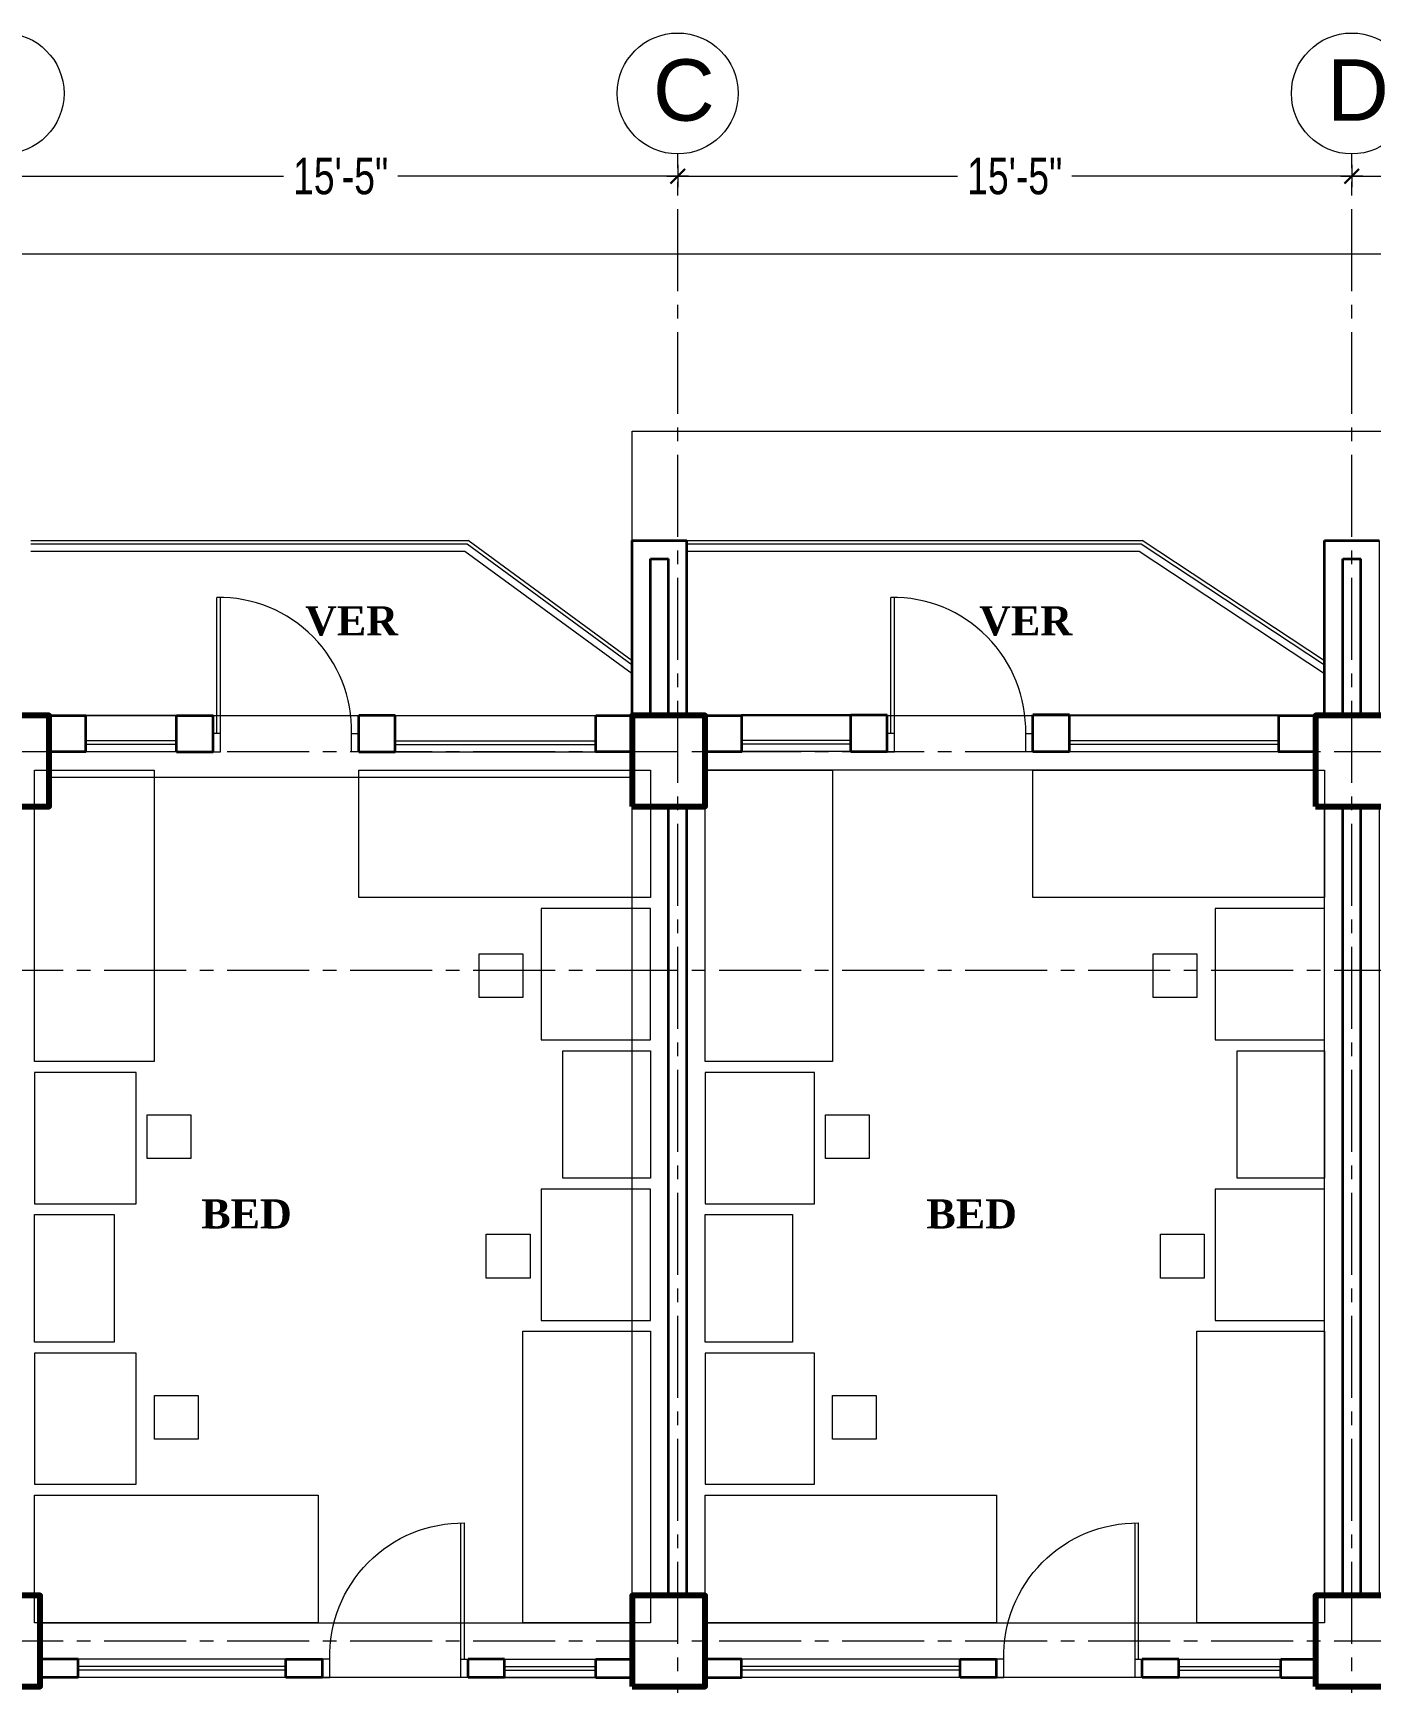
# Model space of a CAD drawing. Header units: feet. Extents: x 25261344 to 25389498, y 30010528 to 30074588.
# Drawn here: x 25372320.8 to 25372687.7, y 30072580.4 to 30073033 of the extents above; entities that cross this region are included whole.
import ezdxf

# ---------------------------------------------------------------- set-up
doc = ezdxf.new("R2010")
doc.units = ezdxf.units.FT
doc.header["$LTSCALE"] = 30
doc.header["$MEASUREMENT"] = 0
doc.header["$PDMODE"] = 32
doc.header["$PDSIZE"] = 15
doc.linetypes.add('CENTER2', pattern=[1.125, 0.75, -0.125, 0.125, -0.125])
doc.linetypes.add('DASHED', pattern=[0.75, 0.5, -0.25])
doc.layers.get('0').update_dxf_attribs({"lineweight": 5})
for name, color, linetype, lineweight in [('Column', 1, 'Continuous', 80), ('Dim-1', 7, 'Continuous', 9), ('Door', 32, 'Continuous', 5), ('Furnitures', 251, 'Continuous', 9), ('GRADE BEAM', 2, 'Continuous', 20), ('grid text', 252, 'CENTER2', 9), ('line 2', 7, 'Continuous', 13), ('rail', 224, 'Continuous', 9), ('TEXT', 7, 'Continuous', 18), ('WALL', 7, 'Continuous', 35), ('WIN', 142, 'Continuous', 20)]:
    doc.layers.add(name, color=color, linetype=linetype, lineweight=lineweight)
doc.styles.add('RomanS', font='swissl.ttf')
doc.styles.get("Standard").update_dxf_attribs({"font": 'timesbd.ttf'})
doc.styles.add('SWIS_LT', font='swisscl.ttf')
doc.dimstyles.new('dim-02', dxfattribs={"dimtxt": 8, "dimasz": 3, "dimexe": 3, "dimexo": 3, "dimgap": 2, "dimtad": 0, "dimdec": 0, "dimzin": 0, "dimdsep": 46, "dimlunit": 4, "dimtxsty": 'SWIS_LT', "dimblk": 'ARCHTICK', "dimcen": 2, "dimdle": 3, "dimclrd": 256, "dimclre": 256, "dimclrt": 256, "dimadec": 0, "dimazin": 0, "dimtfac": 1, "dimtdec": 0, "dimtix": 1, "dimtmove": 0, "dimatfit": 3, "dimfxl": 0, "dimfrac": 2, "dimtolj": 1, "dimtzin": 1, "dimlwd": -1, "dimarcsym": 0})

# ---------------------------------------------------------------- blocks, each defined once
blk = doc.blocks.new('FG')
at = {"layer": 'Door'}
for p, q in [((-2, -5), (-2, -42.39)), ((-1, -5), (-1, -42.39))]:
    blk.add_line(p, q, dxfattribs=at)
for points in [[(-40, 0), (-38, 0), (-38, -5), (-40, -5)], [(0, 0), (-2, 0), (-2, -5), (0, -5)]]:
    blk.add_lwpolyline(points, dxfattribs=at)
blk.add_arc((-1.44, -5.83), 36.57, 178.7054, 270.6905, dxfattribs=at)
blk = doc.blocks.new('_ArchTick')
at = {"color": 0, "linetype": 'ByBlock', "const_width": 0.15}
blk.add_lwpolyline([(-0.5, -0.5), (0.5, 0.5)], dxfattribs=at)
blk = doc.blocks.new('*D118')
at = {"lineweight": -2}
for p, q in [((25359791.96, 30072996.78), (25359791.96, 30072990.65)), ((25359976.96, 30072996.78), (25359976.96, 30072990.65))]:
    blk.add_line(p, q, dxfattribs=at)
for p, q in [((25359788.96, 30072993.65), (25359868.77, 30072993.65)), ((25359979.96, 30072993.65), (25359900.14, 30072993.65))]:
    blk.add_line(p, q)
at = {"layer": 'Defpoints', "color": 0}
for p in [(25359791.96, 30072999.78), (25359976.96, 30072999.78), (25359976.96, 30072993.65)]:
    blk.add_point(p, dxfattribs=at)
at = {"xscale": 4, "yscale": 4, "zscale": 4, "rotation": 180}
blk.add_blockref('_ArchTick', (25359791.96, 30072993.65), dxfattribs=at)
at = {"xscale": 4, "yscale": 4, "zscale": 4}
blk.add_blockref('_ArchTick', (25359976.96, 30072993.65), dxfattribs=at)
at = {"insert": (25359884.46, 30072993.65), "char_height": 10, "attachment_point": 5, "style": 'SWIS_LT'}
blk.add_mtext('\\A1;15\'-5"', dxfattribs=at)
blk = doc.blocks.new('*D119')
at = {"lineweight": -2}
for p, q in [((25359976.96, 30072996.78), (25359976.96, 30072990.65)), ((25360161.96, 30072996.78), (25360161.96, 30072990.65))]:
    blk.add_line(p, q, dxfattribs=at)
for p, q in [((25359973.96, 30072993.65), (25360053.77, 30072993.65)), ((25360164.96, 30072993.65), (25360085.14, 30072993.65))]:
    blk.add_line(p, q)
at = {"layer": 'Defpoints', "color": 0}
for p in [(25359976.96, 30072999.78), (25360161.96, 30072999.78), (25360161.96, 30072993.65)]:
    blk.add_point(p, dxfattribs=at)
at = {"xscale": 4, "yscale": 4, "zscale": 4, "rotation": 180}
blk.add_blockref('_ArchTick', (25359976.96, 30072993.65), dxfattribs=at)
at = {"xscale": 4, "yscale": 4, "zscale": 4}
blk.add_blockref('_ArchTick', (25360161.96, 30072993.65), dxfattribs=at)
at = {"insert": (25360069.46, 30072993.65), "char_height": 10, "attachment_point": 5, "style": 'SWIS_LT'}
blk.add_mtext('\\A1;15\'-5"', dxfattribs=at)
blk = doc.blocks.new('*D120')
at = {"lineweight": -2}
for p, q in [((25360161.96, 30072996.78), (25360161.96, 30072990.65)), ((25360346.96, 30072996.78), (25360346.96, 30072990.65))]:
    blk.add_line(p, q, dxfattribs=at)
for p, q in [((25360158.96, 30072993.65), (25360238.77, 30072993.65)), ((25360349.96, 30072993.65), (25360270.14, 30072993.65))]:
    blk.add_line(p, q)
at = {"layer": 'Defpoints', "color": 0}
for p in [(25360161.96, 30072999.78), (25360346.96, 30072999.78), (25360346.96, 30072993.65)]:
    blk.add_point(p, dxfattribs=at)
at = {"xscale": 4, "yscale": 4, "zscale": 4, "rotation": 180}
blk.add_blockref('_ArchTick', (25360161.96, 30072993.65), dxfattribs=at)
at = {"xscale": 4, "yscale": 4, "zscale": 4}
blk.add_blockref('_ArchTick', (25360346.96, 30072993.65), dxfattribs=at)
at = {"insert": (25360254.46, 30072993.65), "char_height": 10, "attachment_point": 5, "style": 'SWIS_LT'}
blk.add_mtext('\\A1;15\'-5"', dxfattribs=at)
blk = doc.blocks.new('*D166')
at = {"layer": 'Defpoints', "color": 0}
for p in [(25373574.23, 30072972.39), (25372120.23, 30072893.7), (25373574.23, 30072785.7)]:
    blk.add_point(p, dxfattribs=at)
at = {"layer": 'Dim-1', "lineweight": -2}
for p, q in [((25372120.23, 30072962.39), (25372120.23, 30072975.39)), ((25373574.23, 30072962.39), (25373574.23, 30072975.39))]:
    blk.add_line(p, q, dxfattribs=at)
at = {"layer": 'Dim-1'}
for p, q in [((25372117.23, 30072972.39), (25372831.78, 30072972.39)), ((25373577.23, 30072972.39), (25372862.68, 30072972.39))]:
    blk.add_line(p, q, dxfattribs=at)
at = {"layer": 'Dim-1', "xscale": 3, "yscale": 3, "zscale": 3, "rotation": 180}
blk.add_blockref('_ArchTick', (25372120.23, 30072972.39), dxfattribs=at)
at = {"layer": 'Dim-1', "xscale": 3, "yscale": 3, "zscale": 3}
blk.add_blockref('_ArchTick', (25373574.23, 30072972.39), dxfattribs=at)
at = {"layer": 'Dim-1', "insert": (25372847.23, 30072972.39), "char_height": 8, "attachment_point": 5, "style": 'SWIS_LT'}
blk.add_mtext('\\A1;121\'-2"', dxfattribs=at)
blk = doc.blocks.new('*D167')
at = {"layer": 'Defpoints', "color": 0}
for p in [(25372485.23, 30072923.7), (25372075.49, 30072143.7), (25372485.23, 30072143.7)]:
    blk.add_point(p, dxfattribs=at)
at = {"layer": 'Dim-1'}
for p, q in [((25372075.49, 30072926.7), (25372075.49, 30072540.94)), ((25372075.49, 30072140.7), (25372075.49, 30072526.46))]:
    blk.add_line(p, q, dxfattribs=at)
at = {"layer": 'Dim-1', "lineweight": -2}
for p, q in [((25372085.49, 30072923.7), (25372072.49, 30072923.7)), ((25372085.49, 30072143.7), (25372072.49, 30072143.7))]:
    blk.add_line(p, q, dxfattribs=at)
at = {"layer": 'Dim-1', "xscale": 3, "yscale": 3, "zscale": 3}
for p, rotation in [((25372075.49, 30072923.7), 90), ((25372075.49, 30072143.7), 270)]:
    blk.add_blockref('_ArchTick', p, dxfattribs=dict(at, rotation=rotation))
at = {"layer": 'Dim-1', "insert": (25372075.49, 30072533.7), "char_height": 8, "attachment_point": 5, "rotation": 90, "style": 'SWIS_LT'}
blk.add_mtext("\\A1;65'", dxfattribs=at)
blk = doc.blocks.new('T B')
at = {"layer": 'GRADE BEAM'}
for points in [[(25352618.54, 30069446.57), (25352633.54, 30069446.57), (25352633.54, 30069398.57), (25352618.54, 30069398.57)], [(25352808.54, 30069446.57), (25352823.54, 30069446.57), (25352823.54, 30069398.57), (25352808.54, 30069398.57)], [(25352618.54, 30069398.57), (25352618.54, 30069381.57), (25352458.54, 30069381.57), (25352458.54, 30069398.57)], [(25352806.04, 30069398.57), (25352806.04, 30069383.57), (25352638.54, 30069383.57), (25352638.54, 30069398.57)], [(25352618.54, 30069373.57), (25352633.54, 30069373.57), (25352633.54, 30069157.07), (25352618.54, 30069157.07)], [(25352808.54, 30069373.57), (25352823.54, 30069373.57), (25352823.54, 30069157.07), (25352808.54, 30069157.07)], [(25352618.54, 30069149.57), (25352618.54, 30069134.57), (25352456.04, 30069134.57), (25352456.04, 30069149.57)], [(25352806.04, 30069149.57), (25352806.04, 30069134.57), (25352638.54, 30069134.57), (25352638.54, 30069149.57)]]:
    blk.add_lwpolyline(points, close=True, dxfattribs=at)
blk = doc.blocks.new('COL2')
at = {"layer": 'Column'}
for points in [[(165, -25), (185, -25), (185, 0), (165, 0)], [(345, -25), (365, -25), (365, 0), (345, 0)], [(532.5, -25), (552.5, -25), (552.5, 0), (532.5, 0)], [(162.5, -266.5), (182.5, -266.5), (182.5, -241.5), (162.5, -241.5)], [(345, -266.5), (365, -266.5), (365, -241.5), (345, -241.5)], [(532.5, -266.5), (552.5, -266.5), (552.5, -241.5), (532.5, -241.5)]]:
    blk.add_lwpolyline(points, close=True, dxfattribs=at)
at = {"layer": 'GRADE BEAM'}
blk.add_blockref('T B', (-25352273.54, -30069398.57), dxfattribs=at)
blk = doc.blocks.new('DGFGSDFG')
at = {"layer": 'grid text'}
for p, q in [((25359976.96, 30072118.41), (25359976.96, 30072999.78)), ((25360161.96, 30072118.41), (25360161.96, 30072999.78)), ((25361090.85, 30072835.7), (25359529.41, 30072835.7)), ((25361090.85, 30072775.7), (25359529.41, 30072775.7)), ((25361090.85, 30072591.7), (25359529.41, 30072591.7))]:
    blk.add_line(p, q, dxfattribs=at)
at = {"layer": 'grid text', "linetype": 'Continuous'}
for centre in [(25359791.96, 30073016.37), (25359976.96, 30073016.37), (25360161.96, 30073016.37)]:
    blk.add_circle(centre, 16.59, dxfattribs=at)
at = {"layer": 'grid text', "char_height": 16.842, "attachment_point": 1, "style": 'RomanS'}
for s, insert in [('{\\C256;C}', (25359970.15, 30073025.74)), ('{\\C256;D}', (25360155.15, 30073025.74))]:
    blk.add_mtext_dynamic_manual_height_columns(s, width=25.401, gutter_width=84.21, heights=[32.6], dxfattribs=dict(at, insert=insert))
for base, p1, p2, picture, middle in [((25359976.96, 30072993.65), (25359791.96, 30072999.78), (25359976.96, 30072999.78), '*D118', (25359884.46, 30072993.65)), ((25360161.96, 30072993.65), (25359976.96, 30072999.78), (25360161.96, 30072999.78), '*D119', (25360069.46, 30072993.65)), ((25360346.96, 30072993.65), (25360161.96, 30072999.78), (25360346.96, 30072999.78), '*D120', (25360254.46, 30072993.65))]:
    dim = blk.add_linear_dim(base=base, p1=p1, p2=p2, dimstyle='dim-02', override={"dimtxt": 10, "dimtmove": 1, "dimfxl": 10})
    dim.commit()
    dim.dimension.update_dxf_attribs({"geometry": picture, "text_midpoint": middle})

msp = doc.modelspace()

# ---------------------------------------------------------------- linework, layer by layer
at = {"layer": 'Furnitures'}
for points in [[(25372321.23, 30072750.7), (25372321.23, 30072830.7), (25372354.1, 30072830.7), (25372354.1, 30072750.7)], [(25372410.23, 30072830.7), (25372490.23, 30072830.7), (25372490.23, 30072795.7), (25372410.23, 30072795.7)], [(25372505.23, 30072750.7), (25372505.23, 30072830.7), (25372540.23, 30072830.7), (25372540.23, 30072750.7)], [(25372595.23, 30072830.7), (25372675.23, 30072830.7), (25372675.23, 30072795.7), (25372595.23, 30072795.7)], [(25372490.23, 30072792.7), (25372460.23, 30072792.7), (25372460.23, 30072756.7), (25372490.23, 30072756.7)], [(25372675.23, 30072792.7), (25372645.23, 30072792.7), (25372645.23, 30072756.7), (25372675.23, 30072756.7)], [(25372443.21, 30072780.31), (25372455.21, 30072780.31), (25372455.21, 30072768.31), (25372443.21, 30072768.31)], [(25372628.21, 30072780.31), (25372640.21, 30072780.31), (25372640.21, 30072768.31), (25372628.21, 30072768.31)], [(25372490.23, 30072718.7), (25372466.23, 30072718.7), (25372466.23, 30072753.7), (25372490.23, 30072753.7)], [(25372675.23, 30072718.7), (25372651.23, 30072718.7), (25372651.23, 30072753.7), (25372675.23, 30072753.7)], [(25372321.23, 30072711.7), (25372349.1, 30072711.7), (25372349.1, 30072747.7), (25372321.23, 30072747.7)], [(25372505.23, 30072711.7), (25372535.23, 30072711.7), (25372535.23, 30072747.7), (25372505.23, 30072747.7)], [(25372364.12, 30072724.08), (25372352.12, 30072724.08), (25372352.12, 30072736.08), (25372364.12, 30072736.08)], [(25372550.25, 30072724.08), (25372538.25, 30072724.08), (25372538.25, 30072736.08), (25372550.25, 30072736.08)], [(25372490.23, 30072715.7), (25372460.23, 30072715.7), (25372460.23, 30072679.7), (25372490.23, 30072679.7)], [(25372675.23, 30072715.7), (25372645.23, 30072715.7), (25372645.23, 30072679.7), (25372675.23, 30072679.7)], [(25372321.23, 30072708.7), (25372343.1, 30072708.7), (25372343.1, 30072673.7), (25372321.23, 30072673.7)], [(25372321.23, 30072708.7), (25372343.1, 30072708.7), (25372343.1, 30072673.7), (25372321.23, 30072673.7)], [(25372505.23, 30072708.7), (25372529.23, 30072708.7), (25372529.23, 30072673.7), (25372505.23, 30072673.7)], [(25372505.23, 30072708.7), (25372529.23, 30072708.7), (25372529.23, 30072673.7), (25372505.23, 30072673.7)], [(25372445.21, 30072703.31), (25372457.21, 30072703.31), (25372457.21, 30072691.31), (25372445.21, 30072691.31)], [(25372630.21, 30072703.31), (25372642.21, 30072703.31), (25372642.21, 30072691.31), (25372630.21, 30072691.31)], [(25372490.23, 30072676.7), (25372490.23, 30072596.7), (25372455.23, 30072596.7), (25372455.23, 30072676.7)], [(25372675.23, 30072676.7), (25372675.23, 30072596.7), (25372640.23, 30072596.7), (25372640.23, 30072676.7)], [(25372321.23, 30072634.7), (25372349.1, 30072634.7), (25372349.1, 30072670.7), (25372321.23, 30072670.7)], [(25372505.23, 30072634.7), (25372535.23, 30072634.7), (25372535.23, 30072670.7), (25372505.23, 30072670.7)], [(25372366.12, 30072647.08), (25372354.12, 30072647.08), (25372354.12, 30072659.08), (25372366.12, 30072659.08)], [(25372552.24, 30072647.08), (25372540.24, 30072647.08), (25372540.24, 30072659.08), (25372552.24, 30072659.08)], [(25372399.1, 30072596.7), (25372321.23, 30072596.7), (25372321.23, 30072631.7), (25372399.1, 30072631.7)], [(25372585.23, 30072596.7), (25372505.23, 30072596.7), (25372505.23, 30072631.7), (25372585.23, 30072631.7)]]:
    msp.add_lwpolyline(points, close=True, dxfattribs=at)
at = {"layer": 'line 2'}
for p, q in [((25372320.23, 30072893.7), (25372440.23, 30072893.7)), ((25372485.23, 30072860.7), (25372440.23, 30072893.7)), ((25372500.23, 30072893.7), (25372625.23, 30072893.7)), ((25372675.23, 30072860.7), (25372625.23, 30072893.7))]:
    msp.add_line(p, q, dxfattribs=at)
at = {"layer": 'line 2', "linetype": 'DASHED', "ltscale": 20}
msp.add_lwpolyline([(25372485.23, 30072893.7), (25372485.23, 30072923.7), (25372875.23, 30072923.7), (25372875.23, 30072893.7)], dxfattribs=at)
at = {"layer": 'rail'}
for p, q in [((25372439.93, 30072892.7), (25372320.23, 30072892.7)), ((25372485.23, 30072859.5), (25372439.93, 30072892.7)), ((25372624.93, 30072892.7), (25372500.23, 30072892.7)), ((25372675.23, 30072859.5), (25372624.93, 30072892.7)), ((25372439.33, 30072890.7), (25372320.23, 30072890.7)), ((25372485.23, 30072857.1), (25372439.33, 30072890.7)), ((25372624.33, 30072890.7), (25372500.23, 30072890.7)), ((25372675.23, 30072857.1), (25372624.33, 30072890.7))]:
    msp.add_line(p, q, dxfattribs=at)
at = {"layer": 'WALL', "ltscale": 10}
for p, q in [((25372485.23, 30072845.7), (25372485.23, 30072893.7)), ((25372485.23, 30072893.7), (25372500.23, 30072893.7)), ((25372500.23, 30072845.7), (25372500.23, 30072893.7)), ((25372675.23, 30072845.7), (25372675.23, 30072893.7)), ((25372675.23, 30072893.7), (25372690.23, 30072893.7)), ((25372490.23, 30072845.7), (25372490.23, 30072888.7)), ((25372490.23, 30072888.7), (25372495.23, 30072888.7)), ((25372495.23, 30072845.7), (25372495.23, 30072888.7)), ((25372680.23, 30072845.7), (25372680.23, 30072888.7)), ((25372680.23, 30072888.7), (25372685.23, 30072888.7)), ((25372685.23, 30072845.7), (25372685.23, 30072888.7)), ((25372360.23, 30072845.7), (25372370.23, 30072845.7)), ((25372410.23, 30072835.7), (25372410.23, 30072845.7)), ((25372420.23, 30072845.7), (25372410.23, 30072845.7)), ((25372420.23, 30072835.7), (25372420.23, 30072845.7)), ((25372545.23, 30072845.82), (25372555.23, 30072845.82)), ((25372595.23, 30072835.82), (25372595.23, 30072845.82)), ((25372605.23, 30072845.82), (25372595.23, 30072845.82)), ((25372605.23, 30072835.82), (25372605.23, 30072845.82)), ((25372360.23, 30072835.7), (25372370.23, 30072835.7)), ((25372410.23, 30072835.7), (25372420.23, 30072835.7)), ((25372545.23, 30072835.82), (25372555.23, 30072835.82)), ((25372595.23, 30072835.82), (25372605.23, 30072835.82)), ((25372495.23, 30072604.2), (25372495.23, 30072820.7)), ((25372500.23, 30072604.2), (25372500.23, 30072820.7)), ((25372680.23, 30072604.2), (25372680.23, 30072820.7)), ((25372685.23, 30072604.2), (25372685.23, 30072820.7)), ((25372333.23, 30072586.7), (25372322.73, 30072586.7)), ((25372333.23, 30072581.7), (25372333.23, 30072586.7)), ((25372390.23, 30072581.7), (25372390.23, 30072586.7)), ((25372390.23, 30072586.7), (25372400.23, 30072586.7)), ((25372400.23, 30072581.7), (25372400.23, 30072586.7)), ((25372450.23, 30072586.7), (25372440.23, 30072586.7)), ((25372475.23, 30072586.7), (25372485.23, 30072586.7)), ((25372575.23, 30072581.7), (25372575.23, 30072586.7)), ((25372575.23, 30072586.7), (25372585.23, 30072586.7)), ((25372585.23, 30072581.7), (25372585.23, 30072586.7)), ((25372635.23, 30072586.7), (25372625.23, 30072586.7)), ((25372663.23, 30072586.7), (25372672.73, 30072586.7)), ((25372333.23, 30072581.7), (25372322.73, 30072581.7)), ((25372400.23, 30072581.7), (25372390.23, 30072581.7)), ((25372450.23, 30072581.7), (25372440.23, 30072581.7)), ((25372475.23, 30072581.7), (25372485.23, 30072581.7)), ((25372585.23, 30072581.7), (25372575.23, 30072581.7)), ((25372635.23, 30072581.7), (25372625.23, 30072581.7)), ((25372663.23, 30072581.7), (25372672.73, 30072581.7))]:
    msp.add_line(p, q, dxfattribs=at)
for points in [[(25372325.23, 30072845.7), (25372335.23, 30072845.7), (25372335.23, 30072835.7), (25372325.23, 30072835.7)], [(25372475.23, 30072845.7), (25372485.23, 30072845.7), (25372485.23, 30072835.7), (25372475.23, 30072835.7)], [(25372505.23, 30072845.7), (25372515.23, 30072845.7), (25372515.23, 30072835.7), (25372505.23, 30072835.7)], [(25372662.73, 30072845.7), (25372672.73, 30072845.7), (25372672.73, 30072835.7), (25372662.73, 30072835.7)]]:
    msp.add_lwpolyline(points, close=True, dxfattribs=at)
for points in [[(25372360.23, 30072835.7), (25372360.23, 30072845.7)], [(25372370.23, 30072835.7), (25372370.23, 30072845.7)], [(25372545.23, 30072835.82), (25372545.23, 30072845.82)], [(25372555.23, 30072835.82), (25372555.23, 30072845.82)], [(25372440.23, 30072581.7), (25372440.23, 30072586.7)], [(25372450.23, 30072581.7), (25372450.23, 30072586.7)], [(25372475.23, 30072581.7), (25372475.23, 30072586.7)], [(25372505.23, 30072581.7), (25372515.23, 30072581.7), (25372515.23, 30072586.7), (25372505.23, 30072586.7)], [(25372625.23, 30072581.7), (25372625.23, 30072586.7)], [(25372635.23, 30072581.7), (25372635.23, 30072586.7)], [(25372663.23, 30072581.7), (25372663.23, 30072586.7)]]:
    msp.add_lwpolyline(points, dxfattribs=at)
at = {"layer": 'WIN'}
for p, q in [((25372360.23, 30072845.7), (25372330.23, 30072845.7)), ((25372420.23, 30072845.7), (25372480.23, 30072845.7)), ((25372545.23, 30072845.82), (25372515.23, 30072845.82)), ((25372605.23, 30072845.82), (25372665.23, 30072845.82)), ((25372360.23, 30072838.7), (25372335.23, 30072838.7)), ((25372420.23, 30072838.7), (25372475.23, 30072838.7)), ((25372545.23, 30072838.82), (25372515.23, 30072838.82)), ((25372605.23, 30072838.82), (25372662.73, 30072838.82)), ((25372360.23, 30072835.7), (25372330.23, 30072835.7)), ((25372360.23, 30072837.7), (25372335.23, 30072837.7)), ((25372420.23, 30072837.7), (25372475.23, 30072837.7)), ((25372420.23, 30072835.7), (25372480.23, 30072835.7)), ((25372545.23, 30072837.82), (25372515.23, 30072837.82)), ((25372545.23, 30072835.82), (25372515.23, 30072835.82)), ((25372605.23, 30072837.82), (25372662.73, 30072837.82)), ((25372605.23, 30072835.82), (25372665.23, 30072835.82)), ((25372390.23, 30072586.7), (25372333.23, 30072586.7)), ((25372450.23, 30072586.7), (25372475.23, 30072586.7)), ((25372575.23, 30072586.7), (25372515.23, 30072586.7)), ((25372635.23, 30072586.7), (25372663.23, 30072586.7)), ((25372390.23, 30072584.7), (25372333.23, 30072584.7)), ((25372390.23, 30072583.7), (25372333.23, 30072583.7)), ((25372390.23, 30072581.7), (25372333.23, 30072581.7)), ((25372450.23, 30072584.7), (25372475.23, 30072584.7)), ((25372450.23, 30072583.7), (25372475.23, 30072583.7)), ((25372450.23, 30072581.7), (25372475.23, 30072581.7)), ((25372575.23, 30072584.7), (25372515.23, 30072584.7)), ((25372575.23, 30072583.7), (25372515.23, 30072583.7)), ((25372575.23, 30072581.7), (25372515.23, 30072581.7)), ((25372635.23, 30072584.7), (25372663.23, 30072584.7)), ((25372635.23, 30072583.7), (25372663.23, 30072583.7)), ((25372635.23, 30072581.7), (25372663.23, 30072581.7))]:
    msp.add_line(p, q, dxfattribs=at)

# ---------------------------------------------------------------- block references
msp.add_blockref('DGFGSDFG', (12520.77, 0))
at = {"layer": 'Dim-1'}
msp.add_blockref('COL2', (25372140.23, 30072845.7), dxfattribs=at)
at = {"layer": 'Door', "color": 2, "rotation": 180}
for p in [(25372370.23, 30072835.7), (25372555.23, 30072835.7)]:
    msp.add_blockref('FG', p, dxfattribs=at)
at = {"layer": 'Door', "color": 2, "xscale": -1, "rotation": 180}
for p in [(25372440.23, 30072581.7), (25372625.23, 30072581.7)]:
    msp.add_blockref('FG', p, dxfattribs=at)

# ---------------------------------------------------------------- texts
at = {"layer": 'TEXT', "ltscale": 10, "char_height": 8, "width": 179.7812, "attachment_point": 7}
for s, insert in [('VER', (25372395.47, 30072867.49)), ('VER', (25372580.47, 30072867.49)), ('BED', (25372366.99, 30072704.87)), ('BED', (25372565.99, 30072704.87))]:
    msp.add_mtext(s, dxfattribs=dict(at, insert=insert))

# ---------------------------------------------------------------- dimensions: what is measured, and where the dimension line sits
at = {"layer": 'Dim-1'}
dim = msp.add_linear_dim(base=(25373574.23, 30072972.39), p1=(25372120.23, 30072893.7), p2=(25373574.23, 30072785.7), dimstyle='dim-02', override={"dimtxt": 8, "dimfxl": 10}, dxfattribs=at)
dim.commit()
dim.dimension.update_dxf_attribs({"geometry": '*D166', "text_midpoint": (25372847.23, 30072972.39)})
dim = msp.add_linear_dim(base=(25372075.49, 30072143.7), p1=(25372485.23, 30072923.7), p2=(25372485.23, 30072143.7), angle=90, dimstyle='dim-02', override={"dimtxt": 8, "dimfxl": 10}, dxfattribs=at)
dim.commit()
dim.dimension.update_dxf_attribs({"geometry": '*D167', "text_midpoint": (25372075.49, 30072533.7)})

doc.saveas('drawing.dxf')
